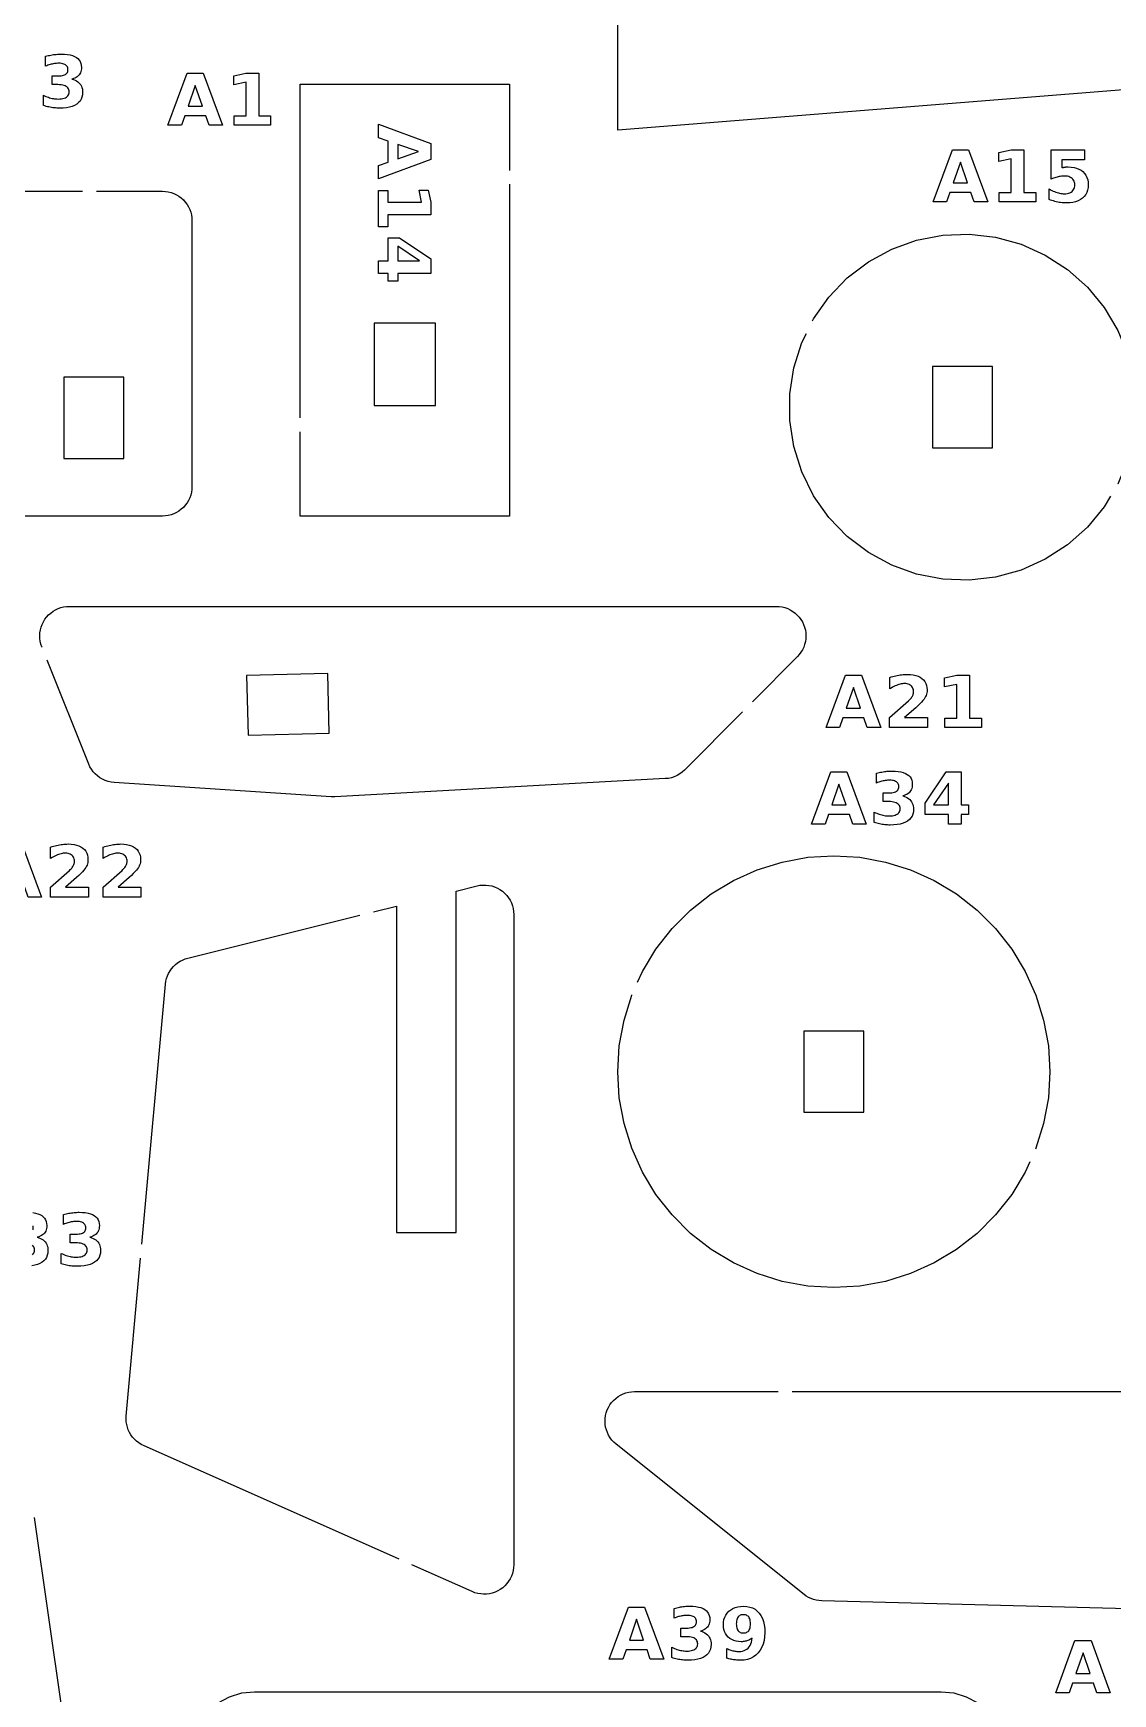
# Model space of a CAD drawing. Header units: millimetres. Extents: x 3 to 297, y 5 to 294.
# Drawn here: x 96.7 to 147, y 173 to 250.4 of the extents above; entities that cross this region are included whole.
import ezdxf

# ---------------------------------------------------------------- set-up
doc = ezdxf.new("R2010")
doc.units = ezdxf.units.MM
doc.layers.add('CUT', color=1, linetype='CONTINUOUS')
doc.layers.add('ENGRAVE', color=5, linetype='CONTINUOUS')

msp = doc.modelspace()

# ---------------------------------------------------------------- linework, layer by layer
at = {"layer": 'CUT', "color": 1}
for points in [[(196.7957, 249.925), (174.003, 249.925), (123.925, 245.9188), (123.925, 278.0781), (174.0024, 276.075), (176.4767, 276.0131)], [(109.125, 232.5), (109.125, 248.075), (118.875, 248.075), (118.875, 244.05)], [(118.875, 243.4), (118.875, 227.925), (109.125, 227.925), (109.125, 231.85)], [(96.2616, 243.075), (98.9651, 243.075)], [(99.6151, 243.075), (102.7018, 243.075), (102.8348, 243.0685), (102.9683, 243.0487), (103.0992, 243.0159), (103.2262, 242.9704), (103.3482, 242.9127), (103.464, 242.8433), (103.5723, 242.763), (103.6723, 242.6723), (103.763, 242.5723), (103.8433, 242.464), (103.9127, 242.3482), (103.9704, 242.2262), (104.0159, 242.0992), (104.0487, 241.9683), (104.0685, 241.8348), (104.075, 241.7018), (104.075, 229.2982), (104.0685, 229.1652), (104.0487, 229.0317), (104.0159, 228.9008), (103.9704, 228.7738), (103.9127, 228.6518), (103.8433, 228.536), (103.763, 228.4277), (103.6723, 228.3277), (103.5723, 228.237), (103.464, 228.1567), (103.3482, 228.0873), (103.2262, 228.0296), (103.0992, 227.9841), (102.9683, 227.9513), (102.8348, 227.9315), (102.7018, 227.925), (96.2982, 227.925)], [(133.01, 237.028), (133.0588, 237.1266), (133.7701, 238.1378), (134.6273, 239.0286), (135.6106, 239.7781), (136.6967, 240.3687), (137.8602, 240.7866), (139.0739, 241.0219), (140.3093, 241.0693), (141.5375, 240.9275), (142.7296, 240.5999), (143.8577, 240.0942), (144.8954, 239.4222), (145.8184, 238.5996), (146.605, 237.6458), (147.2367, 236.5831), (147.6989, 235.4365), (147.9806, 234.2327), (148.0752, 233), (147.9806, 231.7673), (147.6989, 230.5635), (147.2367, 229.4169), (147.2355, 229.4148)], [(146.9034, 228.8561), (146.605, 228.3542), (145.8184, 227.4004), (144.8954, 226.5778), (143.8577, 225.9058), (142.7296, 225.4001), (141.5375, 225.0725), (140.3093, 224.9307), (139.0739, 224.9781), (137.8602, 225.2134), (136.6967, 225.6313), (135.6106, 226.2219), (134.6273, 226.9714), (133.7701, 227.8622), (133.0588, 228.8734), (132.5102, 229.9813), (132.1372, 231.16), (131.9485, 232.3818), (131.9485, 233.6182), (132.1372, 234.84), (132.5102, 236.0187), (132.7216, 236.4455)], [(97.0833, 221.8093), (97.077, 221.8252), (97.0341, 221.9502), (97.0031, 222.0806), (96.985, 222.2134), (96.9799, 222.3474), (96.9878, 222.4811), (97.0088, 222.6135), (97.0425, 222.7433), (97.0887, 222.8691), (97.1469, 222.9898), (97.2166, 223.1043), (97.2972, 223.2114), (97.3877, 223.3102), (97.4875, 223.3997), (97.5955, 223.4791), (97.7107, 223.5476), (97.832, 223.6046), (97.9583, 223.6494), (98.0884, 223.6818), (98.221, 223.7013), (98.3531, 223.7077), (131.3244, 223.7075), (131.4572, 223.701), (131.5905, 223.6813), (131.7212, 223.6486), (131.8482, 223.6032), (131.97, 223.5457), (132.0857, 223.4764), (132.194, 223.3962), (132.2939, 223.3058), (132.3846, 223.2061), (132.465, 223.0979), (132.5344, 222.9824), (132.5922, 222.8606), (132.6378, 222.7338), (132.6708, 222.6031), (132.6908, 222.4698), (132.6976, 222.3352), (132.6913, 222.2006), (132.6718, 222.0672), (132.6394, 221.9364), (132.5943, 221.8094), (132.5369, 221.6875), (132.468, 221.5717), (132.388, 221.4632), (132.299, 221.3644), (130.2001, 219.2532)], [(129.7419, 218.7922), (127.0386, 216.073), (126.9334, 215.9777), (126.8172, 215.8928), (126.6928, 215.8204), (126.5615, 215.7615), (126.4247, 215.7166), (126.284, 215.6863), (126.1429, 215.671), (110.7328, 214.8176), (110.5698, 214.8185), (100.4415, 215.4938), (100.3038, 215.5101), (100.1666, 215.5407), (100.0333, 215.5852), (99.9052, 215.6431), (99.7837, 215.7138), (99.6701, 215.7965), (99.5655, 215.8903), (99.471, 215.9944), (99.3876, 216.1075), (99.3162, 216.2286), (99.2584, 216.3546), (97.324, 221.2056)], [(124.85, 206.1736), (125.0789, 206.6821), (125.7083, 207.7233), (126.4587, 208.6811), (127.3189, 209.5413), (128.2767, 210.2917), (129.3179, 210.9211), (130.4273, 211.4204), (131.5889, 211.7824), (132.7856, 212.0017), (134, 212.0751), (135.2144, 212.0017), (136.4111, 211.7824), (137.5727, 211.4204), (138.6821, 210.9211), (139.7233, 210.2917), (140.6811, 209.5413), (141.5413, 208.6811), (142.2917, 207.7233), (142.9211, 206.6821), (143.4204, 205.5727), (143.7824, 204.4111), (144.0017, 203.2144), (144.0751, 202), (144.0017, 200.7856), (143.7824, 199.5889), (143.4204, 198.4273), (143.4033, 198.3893)], [(112.5301, 209.4598), (113.605, 209.7286), (113.605, 194.505), (116.395, 194.505), (116.395, 210.4261), (117.3683, 210.6694), (117.5025, 210.6958), (117.6406, 210.7088), (117.7792, 210.7078), (117.9171, 210.6928), (118.0527, 210.6641), (118.1848, 210.6218), (118.3119, 210.5664), (118.4328, 210.4986), (118.5463, 210.4188), (118.6511, 210.3281), (118.7463, 210.2273), (118.8308, 210.1174), (118.9039, 209.9995), (118.9647, 209.8749), (119.0126, 209.7448), (119.0472, 209.6105), (119.0681, 209.4735), (119.075, 209.3369), (119.075, 178.9985), (119.0683, 178.8639), (119.048, 178.7287), (119.0143, 178.5962), (118.9677, 178.4677), (118.9086, 178.3445), (118.8375, 178.2277), (118.7551, 178.1186), (118.6624, 178.0182), (118.5601, 177.9275), (118.4493, 177.8474), (118.3311, 177.7787), (118.2067, 177.7221), (118.0773, 177.6781), (117.9441, 177.6471), (117.8086, 177.6296), (117.6719, 177.6256), (117.5356, 177.6352), (117.4008, 177.6582), (117.269, 177.6946), (117.1433, 177.7431), (114.3291, 178.9939)], [(101.7387, 193.9539), (102.8419, 206.089), (102.8596, 206.2166), (102.8898, 206.3437), (102.9319, 206.4673), (102.9855, 206.5864), (103.0502, 206.6998), (103.1254, 206.8066), (103.2103, 206.9058), (103.3043, 206.9965), (103.4065, 207.0779), (103.5159, 207.1492), (103.6316, 207.2098), (103.7525, 207.2591), (103.8759, 207.2963), (111.8995, 209.3022)], [(143.1365, 197.7965), (142.9211, 197.3179), (142.2917, 196.2767), (141.5413, 195.3189), (140.6811, 194.4587), (139.7233, 193.7083), (138.6821, 193.0789), (137.5727, 192.5796), (136.4111, 192.2176), (135.2144, 191.9983), (134, 191.9249), (132.7856, 191.9983), (131.5889, 192.2176), (130.4273, 192.5796), (129.3179, 193.0789), (128.2767, 193.7083), (127.3189, 194.4587), (126.4587, 195.3189), (125.7083, 196.2767), (125.0789, 197.3179), (124.5796, 198.4273), (124.2176, 199.5889), (123.9983, 200.7856), (123.9249, 202), (123.9983, 203.2144), (124.2176, 204.4111), (124.5796, 205.5727), (124.5833, 205.5809)], [(113.7351, 179.2579), (101.8189, 184.554), (101.7031, 184.6122), (101.5918, 184.6822), (101.4877, 184.7626), (101.3918, 184.8525), (101.3049, 184.9511), (101.2278, 185.0576), (101.1613, 185.1709), (101.1058, 185.2901), (101.062, 185.4141), (101.0303, 185.5416), (101.0108, 185.6716), (101.0039, 185.8029), (101.0095, 185.9324), (101.6798, 193.3066)], [(166.1683, 176.4521), (133.433, 177.3136), (133.3078, 177.3227), (133.1822, 177.3436), (133.0591, 177.3761), (132.9395, 177.4198), (132.8244, 177.4744), (132.7149, 177.5394), (132.6133, 177.6133), (123.8456, 184.6275), (123.7454, 184.7161), (123.6531, 184.8155), (123.5711, 184.9235), (123.5002, 185.0391), (123.4409, 185.1611), (123.394, 185.2884), (123.3598, 185.4196), (123.3387, 185.5536), (123.331, 185.689), (123.3366, 185.8245), (123.3555, 185.9588), (123.3876, 186.0906), (123.4325, 186.2186), (123.4898, 186.3415), (123.5589, 186.4582), (123.6391, 186.5676), (123.7298, 186.6684), (123.83, 186.7599), (123.9386, 186.8411), (124.0548, 186.9111), (124.1773, 186.9694), (124.3049, 187.0153), (124.4364, 187.0484), (124.5705, 187.0684), (124.7042, 187.075), (131.4045, 187.075)], [(132.0545, 187.075), (171.4336, 187.075)], [(96.719, 181.1974), (99.9115, 158.8502)], [(103.925, 167.027), (103.925, 170.0037), (103.9837, 170.6), (104.1587, 171.1769), (104.4429, 171.7086), (104.8254, 172.1746), (105.2914, 172.5571), (105.8231, 172.8413), (106.4, 173.0163), (106.9963, 173.075), (139.0037, 173.075), (139.6, 173.0163), (140.1769, 172.8413), (140.7086, 172.5571), (141.1746, 172.1746), (141.5571, 171.7086), (141.8413, 171.1769), (142.0163, 170.6), (142.075, 170.0037), (142.075, 164.0689)]]:
    msp.add_lwpolyline(points, dxfattribs=at)
for points in [[(115.425, 236.925), (112.575, 236.925), (112.575, 233.075), (115.425, 233.075), (115.425, 236.925)], [(141.395, 231.105), (141.395, 234.895), (138.605, 234.895), (138.605, 231.105), (141.395, 231.105)], [(100.895, 234.395), (98.105, 234.395), (98.105, 230.605), (100.895, 230.605), (100.895, 234.395)], [(106.6207, 220.4878), (106.6879, 217.6986), (110.4768, 217.7898), (110.4096, 220.579), (106.6207, 220.4878)], [(135.395, 200.105), (135.395, 203.895), (132.605, 203.895), (132.605, 200.105), (135.395, 200.105)]]:
    msp.add_lwpolyline(points, close=True, dxfattribs=at)
at = {"layer": 'ENGRAVE', "color": 5}
for points in [[(98.5546, 248.2865), (98.6267, 248.2575), (98.6922, 248.2233), (98.7512, 248.184), (98.8036, 248.1394), (98.8495, 248.0897), (98.8885, 248.035), (98.9205, 247.9755), (98.9453, 247.9113), (98.963, 247.8423), (98.9737, 247.7686), (98.9772, 247.6901), (98.9696, 247.5745), (98.9465, 247.4685), (98.9081, 247.3721), (98.8543, 247.2854), (98.7851, 247.2083), (98.7006, 247.1408), (98.6013, 247.0833), (98.4879, 247.0363), (98.3604, 246.9998), (98.2188, 246.9737), (98.0631, 246.958), (97.8933, 246.9528), (97.8308, 246.9536), (97.7684, 246.9561), (97.7059, 246.9603), (97.6433, 246.9662), (97.5807, 246.9737), (97.5181, 246.9829), (97.4555, 246.9938), (97.3932, 247.0063), (97.3311, 247.0205), (97.2693, 247.0364), (97.2076, 247.054), (97.1462, 247.0732), (97.1462, 247.5566), (97.2047, 247.5285), (97.2631, 247.5028), (97.3214, 247.4795), (97.3795, 247.4586), (97.4375, 247.4401), (97.4953, 247.424), (97.5529, 247.4103), (97.6102, 247.3991), (97.6672, 247.3904), (97.7239, 247.3842), (97.7803, 247.3805), (97.8363, 247.3792), (97.9161, 247.3816), (97.9894, 247.3888), (98.0562, 247.4008), (98.1166, 247.4176), (98.1705, 247.4391), (98.218, 247.4655), (98.2585, 247.4963), (98.2917, 247.5313), (98.3175, 247.5705), (98.3359, 247.6138), (98.3469, 247.6613), (98.3506, 247.7129), (98.3468, 247.766), (98.3355, 247.8146), (98.3166, 247.8588), (98.2902, 247.8984), (98.2562, 247.9336), (98.2147, 247.9644), (98.1658, 247.9905), (98.1097, 248.0118), (98.0465, 248.0284), (97.976, 248.0403), (97.8983, 248.0474), (97.8135, 248.0498), (97.5629, 248.0498), (97.5629, 248.4535), (97.8265, 248.4535), (97.9019, 248.4555), (97.9705, 248.4617), (98.0324, 248.472), (98.0877, 248.4864), (98.1362, 248.5049), (98.1781, 248.5275), (98.2134, 248.5543), (98.2423, 248.5855), (98.2648, 248.6209), (98.2808, 248.6606), (98.2904, 248.7046), (98.2937, 248.7529), (98.2905, 248.7978), (98.2812, 248.8392), (98.2656, 248.877), (98.2437, 248.9113), (98.2157, 248.9421), (98.1813, 248.9694), (98.1413, 248.9928), (98.0962, 249.0119), (98.0458, 249.0268), (97.9904, 249.0374), (97.9297, 249.0438), (97.864, 249.0459), (97.8134, 249.0449), (97.7627, 249.0421), (97.7118, 249.0374), (97.6607, 249.0307), (97.6094, 249.0222), (97.558, 249.0117), (97.5065, 248.9994), (97.4551, 248.9853), (97.4038, 248.9694), (97.3525, 248.9517), (97.3014, 248.9321), (97.2504, 248.9108), (97.2504, 249.3698), (97.3121, 249.3864), (97.3737, 249.4016), (97.4351, 249.4154), (97.4963, 249.4277), (97.5573, 249.4385), (97.6182, 249.4479), (97.6788, 249.4559), (97.739, 249.4624), (97.7989, 249.4674), (97.8584, 249.4711), (97.9175, 249.4732), (97.9763, 249.474), (98.1275, 249.4696), (98.2655, 249.4567), (98.3903, 249.4351), (98.5018, 249.4049), (98.6001, 249.366), (98.6851, 249.3185), (98.757, 249.2623), (98.8158, 249.1974), (98.8615, 249.1238), (98.8941, 249.0415), (98.9137, 248.9504), (98.9203, 248.8506), (98.9172, 248.7817), (98.9078, 248.717), (98.8922, 248.6567), (98.8704, 248.6007), (98.8423, 248.5489), (98.808, 248.5015), (98.7676, 248.4584), (98.7212, 248.4198), (98.6688, 248.3857), (98.6105, 248.3561), (98.5462, 248.3309), (98.4759, 248.3102), (98.5546, 248.2865)], [(103.5844, 246.1545), (102.9545, 246.1545), (103.8546, 248.5845), (104.6017, 248.5845), (105.5017, 246.1545), (104.8719, 246.1545), (104.7189, 246.5972), (103.739, 246.5972), (103.5844, 246.1545)], [(104.2289, 248.0149), (103.8953, 247.0481), (104.561, 247.0481), (104.2289, 248.0149)], [(106.5954, 246.5874), (106.5954, 248.1581), (106.0273, 248.0409), (106.0273, 248.4673), (106.5921, 248.5845), (107.1878, 248.5845), (107.1878, 246.5874), (107.7412, 246.5874), (107.7412, 246.1545), (106.042, 246.1545), (106.042, 246.5874), (106.5954, 246.5874)], [(112.775, 245.5714), (112.775, 246.2013), (115.205, 245.3012), (115.205, 244.5541), (112.775, 243.6541), (112.775, 244.284), (113.2177, 244.4369), (113.2177, 245.4168), (112.775, 245.5714)], [(114.6354, 244.9269), (113.6686, 245.2605), (113.6686, 244.5948), (114.6354, 244.9269)], [(138.6264, 242.5779), (139.5265, 245.0079), (140.2735, 245.0079), (141.1736, 242.5779), (140.5437, 242.5779), (140.3907, 243.0206), (139.4109, 243.0206), (139.2563, 242.5779), (138.6264, 242.5779)], [(142.2672, 244.5814), (141.6992, 244.4643), (141.6992, 244.8907), (142.264, 245.0079), (142.8597, 245.0079), (142.8597, 243.0108), (143.413, 243.0108), (143.413, 242.5779), (141.7138, 242.5779), (141.7138, 243.0108), (142.2672, 243.0108), (142.2672, 244.5814)], [(145.6867, 245.0079), (145.6867, 244.5473), (144.6287, 244.5473), (144.6287, 244.1713), (144.6526, 244.1775), (144.6766, 244.1833), (144.7005, 244.1886), (144.7246, 244.1934), (144.7487, 244.1976), (144.7728, 244.2014), (144.7971, 244.2046), (144.8217, 244.2073), (144.8466, 244.2093), (144.8719, 244.2108), (144.8974, 244.2117), (144.9233, 244.212), (145.066, 244.2058), (145.1977, 244.1873), (145.3184, 244.1564), (145.4282, 244.1132), (145.5271, 244.0577), (145.6151, 243.9898), (145.6907, 243.9109), (145.7525, 243.8223), (145.8006, 243.7239), (145.835, 243.6158), (145.8556, 243.498), (145.8625, 243.3705), (145.855, 243.244), (145.8325, 243.1269), (145.7951, 243.0194), (145.7427, 242.9213), (145.6754, 242.8327), (145.5931, 242.7536), (145.4975, 242.6855), (145.3903, 242.6298), (145.2714, 242.5864), (145.141, 242.5554), (144.9989, 242.5369), (144.8452, 242.5307), (144.7764, 242.5318), (144.7078, 242.5351), (144.6395, 242.5406), (144.5714, 242.5484), (144.5035, 242.5584), (144.4359, 242.5705), (144.3684, 242.585), (144.301, 242.6017), (144.2338, 242.6208), (144.1668, 242.6422), (144.0998, 242.6658), (144.033, 242.6918), (144.033, 243.185), (144.0986, 243.1486), (144.1631, 243.1153), (144.2265, 243.0853), (144.2887, 243.0584), (144.3498, 243.0346), (144.4098, 243.0141), (144.4687, 242.9967), (144.5264, 242.9824), (144.583, 242.9713), (144.6384, 242.9634), (144.6927, 242.9587), (144.7459, 242.9571), (144.8192, 242.9602), (144.8871, 242.9695), (144.9496, 242.985), (145.0067, 243.0066), (145.0584, 243.0345), (145.1048, 243.0686), (145.1448, 243.1079), (145.1776, 243.1517), (145.2031, 243.1998), (145.2213, 243.2523), (145.2322, 243.3092), (145.2358, 243.3705), (145.2322, 243.4323), (145.2213, 243.4895), (145.2031, 243.5422), (145.1776, 243.5904), (145.1448, 243.6341), (145.1048, 243.6732), (145.0584, 243.7071), (145.0067, 243.7347), (144.9496, 243.7562), (144.8871, 243.7716), (144.8192, 243.7808), (144.7459, 243.7839), (144.7004, 243.7829), (144.6539, 243.78), (144.6063, 243.7752), (144.5578, 243.7684), (144.5083, 243.7596), (144.4578, 243.7489), (144.4062, 243.7362), (144.3533, 243.7213), (144.2991, 243.7044), (144.2437, 243.6853), (144.187, 243.664), (144.1291, 243.6407), (144.1291, 245.0079), (145.6867, 245.0079)], [(139.5671, 243.4714), (140.2328, 243.4714), (139.9008, 244.4382), (139.5671, 243.4714)], [(114.7786, 242.5604), (114.6614, 243.1285), (115.0878, 243.1285), (115.205, 242.5637), (115.205, 241.968), (113.2079, 241.968), (113.2079, 241.4146), (112.775, 241.4146), (112.775, 243.1138), (113.2079, 243.1138), (113.2079, 242.5604), (114.7786, 242.5604)], [(113.6718, 238.8854), (113.2177, 238.8854), (113.2177, 239.2321), (112.775, 239.2321), (112.775, 239.8246), (113.2177, 239.8246), (113.2177, 240.9021), (113.7548, 240.9021), (115.205, 239.9287), (115.205, 239.2321), (113.6718, 239.2321), (113.6718, 238.8854)], [(114.6891, 239.8246), (113.6718, 240.5114), (113.6718, 239.8246), (114.6891, 239.8246)], [(134.2687, 218.0627), (133.6388, 218.0627), (134.5389, 220.4927), (135.286, 220.4927), (136.186, 218.0627), (135.5561, 218.0627), (135.4032, 218.5054), (134.4233, 218.5054), (134.2687, 218.0627)], [(138.3653, 218.0627), (136.5993, 218.0627), (136.5993, 218.5233), (137.4864, 219.3062), (137.5242, 219.3418), (137.5587, 219.3772), (137.5897, 219.4124), (137.6173, 219.4472), (137.6414, 219.4818), (137.6621, 219.5161), (137.6795, 219.5505), (137.6938, 219.5854), (137.7049, 219.6207), (137.7128, 219.6565), (137.7175, 219.6927), (137.7191, 219.7293), (137.7159, 219.7845), (137.7064, 219.8359), (137.6904, 219.8836), (137.6681, 219.9275), (137.6394, 219.9678), (137.6044, 220.0044), (137.564, 220.0362), (137.5195, 220.0623), (137.4707, 220.0825), (137.4177, 220.097), (137.3606, 220.1057), (137.2992, 220.1086), (137.2496, 220.1068), (137.1985, 220.1016), (137.1458, 220.0929), (137.0916, 220.0807), (137.0358, 220.0651), (136.9785, 220.0459), (136.9198, 220.0233), (136.8597, 219.9974), (136.7983, 219.968), (136.7355, 219.9352), (136.6713, 219.8991), (136.6058, 219.8595), (136.6058, 220.3934), (136.6762, 220.4158), (136.7463, 220.4364), (136.8162, 220.455), (136.8858, 220.4719), (136.9551, 220.4869), (137.0241, 220.5), (137.0928, 220.5112), (137.161, 220.5204), (137.2288, 220.5275), (137.2961, 220.5326), (137.363, 220.5356), (137.4294, 220.5366), (137.5694, 220.5313), (137.6986, 220.5153), (137.817, 220.4886), (137.9245, 220.4513), (138.0213, 220.4033), (138.1073, 220.3446), (138.1811, 220.2764), (138.2416, 220.1997), (138.2886, 220.1147), (138.3221, 220.0212), (138.3423, 219.9194), (138.349, 219.8091), (138.3461, 219.7437), (138.3376, 219.6797), (138.3234, 219.6172), (138.3034, 219.5563), (138.2778, 219.4968), (138.2464, 219.4388), (138.206, 219.3783), (138.1529, 219.3114), (138.0873, 219.238), (138.0092, 219.1581), (137.9184, 219.0718), (137.8151, 218.979), (137.2959, 218.5233), (138.3653, 218.5233), (138.3653, 218.0627)], [(139.7323, 220.0663), (139.1643, 219.9491), (139.1643, 220.3755), (139.7291, 220.4927), (140.3248, 220.4927), (140.3248, 218.4956), (140.8782, 218.4956), (140.8782, 218.0627), (139.1789, 218.0627), (139.1789, 218.4956), (139.7323, 218.4956), (139.7323, 220.0663)], [(134.9132, 219.923), (134.5796, 218.9562), (135.2453, 218.9562), (134.9132, 219.923)], [(132.964, 213.5533), (133.864, 215.9833), (134.6111, 215.9833), (135.5112, 213.5533), (134.8813, 213.5533), (134.7283, 213.996), (133.7485, 213.996), (133.5939, 213.5533), (132.964, 213.5533)], [(133.9047, 214.4468), (134.5704, 214.4468), (134.2384, 215.4136), (133.9047, 214.4468)], [(137.2922, 214.8397), (137.3643, 214.8108), (137.4298, 214.7766), (137.4888, 214.7373), (137.5412, 214.6927), (137.5871, 214.6429), (137.6261, 214.5882), (137.658, 214.5287), (137.6829, 214.4645), (137.7006, 214.3955), (137.7113, 214.3218), (137.7148, 214.2434), (137.7071, 214.1277), (137.6841, 214.0217), (137.6457, 213.9254), (137.5919, 213.8386), (137.5227, 213.7615), (137.4381, 213.694), (137.3389, 213.6366), (137.2255, 213.5896), (137.098, 213.5531), (136.9564, 213.5269), (136.8007, 213.5113), (136.6308, 213.5061), (136.5684, 213.5069), (136.506, 213.5094), (136.4435, 213.5136), (136.3809, 213.5194), (136.3183, 213.527), (136.2557, 213.5362), (136.1931, 213.547), (136.1308, 213.5596), (136.0687, 213.5738), (136.0068, 213.5897), (135.9452, 213.6073), (135.8838, 213.6265), (135.8838, 214.1099), (135.9423, 214.0818), (136.0007, 214.0561), (136.0589, 214.0328), (136.1171, 214.0119), (136.175, 213.9934), (136.2329, 213.9773), (136.2905, 213.9636), (136.3478, 213.9524), (136.4048, 213.9437), (136.4615, 213.9375), (136.5178, 213.9337), (136.5739, 213.9325), (136.6537, 213.9349), (136.727, 213.9421), (136.7938, 213.9541), (136.8542, 213.9708), (136.9081, 213.9924), (136.9556, 214.0188), (136.9961, 214.0496), (137.0292, 214.0846), (137.055, 214.1237), (137.0735, 214.167), (137.0845, 214.2145), (137.0882, 214.2662), (137.0844, 214.3193), (137.0731, 214.3679), (137.0542, 214.412), (137.0278, 214.4517), (136.9938, 214.4869), (136.9523, 214.5176), (136.9034, 214.5437), (136.8473, 214.5651), (136.784, 214.5817), (136.7136, 214.5936), (136.6359, 214.6007), (136.5511, 214.6031), (136.3004, 214.6031), (136.3004, 215.0067), (136.5641, 215.0067), (136.6394, 215.0088), (136.7081, 215.0149), (136.77, 215.0252), (136.8253, 215.0396), (136.8738, 215.0581), (136.9157, 215.0808), (136.951, 215.1076), (136.9799, 215.1387), (137.0023, 215.1742), (137.0184, 215.2139), (137.028, 215.2579), (137.0312, 215.3062), (137.0281, 215.3511), (137.0188, 215.3925), (137.0032, 215.4303), (136.9813, 215.4646), (136.9532, 215.4954), (136.9189, 215.5227), (136.8789, 215.546), (136.8338, 215.5652), (136.7834, 215.58), (136.728, 215.5907), (136.6673, 215.597), (136.6015, 215.5992), (136.551, 215.5982), (136.5003, 215.5954), (136.4494, 215.5906), (136.3983, 215.584), (136.347, 215.5754), (136.2956, 215.565), (136.2441, 215.5527), (136.1927, 215.5386), (136.1413, 215.5227), (136.0901, 215.5049), (136.039, 215.4854), (135.9879, 215.4641), (135.9879, 215.9231), (136.0497, 215.9397), (136.1113, 215.9549), (136.1727, 215.9686), (136.2339, 215.9809), (136.2949, 215.9918), (136.3558, 216.0012), (136.4164, 216.0091), (136.4766, 216.0156), (136.5364, 216.0207), (136.5959, 216.0243), (136.6551, 216.0265), (136.7139, 216.0272), (136.8651, 216.0229), (137.0031, 216.0099), (137.1279, 215.9884), (137.2394, 215.9581), (137.3377, 215.9193), (137.4227, 215.8718), (137.4945, 215.8156), (137.5533, 215.7507), (137.5991, 215.6771), (137.6317, 215.5947), (137.6513, 215.5037), (137.6579, 215.4038), (137.6547, 215.3349), (137.6454, 215.2703), (137.6298, 215.21), (137.6079, 215.1539), (137.5799, 215.1022), (137.5456, 215.0547), (137.5051, 215.0117), (137.4588, 214.9731), (137.4064, 214.939), (137.3481, 214.9093), (137.2838, 214.8842), (137.2135, 214.8635), (137.2922, 214.8397)], [(140.2798, 214.4501), (140.2798, 213.996), (139.9331, 213.996), (139.9331, 213.5533), (139.3407, 213.5533), (139.3407, 213.996), (138.2632, 213.996), (138.2632, 214.5331), (139.2365, 215.9833), (139.9331, 215.9833), (139.9331, 214.4501), (140.2798, 214.4501)], [(139.3407, 215.4673), (138.6538, 214.4501), (139.3407, 214.4501), (139.3407, 215.4673)], [(95.1462, 210.1491), (94.5163, 210.1491), (95.4163, 212.5791), (96.1634, 212.5791), (97.0635, 210.1491), (96.4336, 210.1491), (96.2806, 210.5918), (95.3008, 210.5918), (95.1462, 210.1491)], [(99.2427, 210.1491), (97.4768, 210.1491), (97.4768, 210.6097), (98.3638, 211.3926), (98.4017, 211.4283), (98.4361, 211.4637), (98.4672, 211.4988), (98.4947, 211.5337), (98.5189, 211.5683), (98.5396, 211.6026), (98.557, 211.637), (98.5712, 211.6718), (98.5823, 211.7072), (98.5902, 211.7429), (98.595, 211.7791), (98.5965, 211.8158), (98.5934, 211.8709), (98.5838, 211.9223), (98.5679, 211.97), (98.5456, 212.014), (98.5169, 212.0543), (98.4818, 212.0909), (98.4415, 212.1227), (98.3969, 212.1487), (98.3481, 212.169), (98.2952, 212.1835), (98.238, 212.1921), (98.1766, 212.195), (98.127, 212.1933), (98.0759, 212.1881), (98.0232, 212.1794), (97.969, 212.1672), (97.9133, 212.1515), (97.856, 212.1324), (97.7973, 212.1098), (97.7372, 212.0838), (97.6757, 212.0544), (97.6129, 212.0217), (97.5488, 211.9855), (97.4833, 211.946), (97.4833, 212.4799), (97.5537, 212.5023), (97.6238, 212.5228), (97.6936, 212.5415), (97.7632, 212.5583), (97.8325, 212.5733), (97.9016, 212.5865), (97.9702, 212.5977), (98.0385, 212.6068), (98.1062, 212.6139), (98.1736, 212.619), (98.2404, 212.6221), (98.3068, 212.6231), (98.4468, 212.6178), (98.576, 212.6017), (98.6944, 212.5751), (98.802, 212.5377), (98.8988, 212.4897), (98.9847, 212.431), (99.0586, 212.3628), (99.119, 212.2862), (99.166, 212.2011), (99.1996, 212.1077), (99.2197, 212.0058), (99.2264, 211.8955), (99.2236, 211.8301), (99.215, 211.7662), (99.2008, 211.7037), (99.1809, 211.6427), (99.1552, 211.5833), (99.1239, 211.5253), (99.0834, 211.4648), (99.0304, 211.3979), (98.9648, 211.3245), (98.8866, 211.2446), (98.7959, 211.1583), (98.6926, 211.0655), (98.1734, 210.6097), (99.2427, 210.6097), (99.2427, 210.1491)], [(101.6954, 210.1491), (99.9294, 210.1491), (99.9294, 210.6097), (100.8165, 211.3926), (100.8544, 211.4283), (100.8888, 211.4637), (100.9198, 211.4988), (100.9474, 211.5337), (100.9715, 211.5683), (100.9923, 211.6026), (101.0097, 211.637), (101.0239, 211.6718), (101.035, 211.7072), (101.0429, 211.7429), (101.0476, 211.7791), (101.0492, 211.8158), (101.046, 211.8709), (101.0365, 211.9223), (101.0205, 211.97), (100.9982, 212.014), (100.9695, 212.0543), (100.9345, 212.0909), (100.8941, 212.1227), (100.8496, 212.1487), (100.8008, 212.169), (100.7478, 212.1835), (100.6907, 212.1921), (100.6293, 212.195), (100.5797, 212.1933), (100.5286, 212.1881), (100.4759, 212.1794), (100.4217, 212.1672), (100.3659, 212.1515), (100.3087, 212.1324), (100.2499, 212.1098), (100.1898, 212.0838), (100.1284, 212.0544), (100.0656, 212.0217), (100.0014, 211.9855), (99.9359, 211.946), (99.9359, 212.4799), (100.0063, 212.5023), (100.0765, 212.5228), (100.1463, 212.5415), (100.2159, 212.5583), (100.2852, 212.5733), (100.3542, 212.5865), (100.4229, 212.5977), (100.4911, 212.6068), (100.5589, 212.6139), (100.6262, 212.619), (100.6931, 212.6221), (100.7595, 212.6231), (100.8995, 212.6178), (101.0287, 212.6017), (101.1471, 212.5751), (101.2547, 212.5377), (101.3514, 212.4897), (101.4374, 212.431), (101.5113, 212.3628), (101.5717, 212.2862), (101.6187, 212.2011), (101.6522, 212.1077), (101.6724, 212.0058), (101.6791, 211.8955), (101.6763, 211.8301), (101.6677, 211.7662), (101.6535, 211.7037), (101.6335, 211.6427), (101.6079, 211.5833), (101.5766, 211.5253), (101.5361, 211.4648), (101.4831, 211.3979), (101.4175, 211.3245), (101.3393, 211.2446), (101.2486, 211.1583), (101.1452, 211.0655), (100.626, 210.6097), (101.6954, 210.6097), (101.6954, 210.1491)], [(99.4631, 194.2247), (99.5287, 194.1906), (99.5876, 194.1512), (99.6401, 194.1067), (99.6859, 194.0569), (99.725, 194.0022), (99.7569, 193.9427), (99.7817, 193.8785), (99.7995, 193.8095), (99.8101, 193.7358), (99.8137, 193.6573), (99.806, 193.5417), (99.7829, 193.4357), (99.7445, 193.3393), (99.6907, 193.2526), (99.6215, 193.1755), (99.537, 193.108), (99.4377, 193.0506), (99.3243, 193.0036), (99.1968, 192.967), (99.0552, 192.9409), (98.8995, 192.9252), (98.7297, 192.92), (98.6673, 192.9209), (98.6048, 192.9234), (98.5423, 192.9275), (98.4798, 192.9334), (98.4172, 192.9409), (98.3545, 192.9501), (98.292, 192.961), (98.2297, 192.9735), (98.1676, 192.9878), (98.1057, 193.0037), (98.0441, 193.0212), (97.9826, 193.0405), (97.9826, 193.5239), (98.0412, 193.4958), (98.0996, 193.4701), (98.1578, 193.4468), (98.2159, 193.4258), (98.2739, 193.4073), (98.3318, 193.3912), (98.3894, 193.3775), (98.4467, 193.3663), (98.5037, 193.3576), (98.5603, 193.3514), (98.6167, 193.3477), (98.6727, 193.3465), (98.7525, 193.3488), (98.8258, 193.356), (98.8927, 193.368), (98.953, 193.3848), (99.007, 193.4064), (99.0544, 193.4327), (99.0949, 193.4635), (99.1281, 193.4985), (99.1539, 193.5377), (99.1723, 193.581), (99.1834, 193.6285), (99.1871, 193.6801), (99.1833, 193.7332), (99.172, 193.7818), (99.1531, 193.826), (99.1267, 193.8657), (99.0927, 193.9009), (99.0512, 193.9316), (99.0023, 193.9577), (98.9462, 193.979), (98.8829, 193.9957), (98.8124, 194.0075), (98.7348, 194.0147), (98.65, 194.017), (98.3993, 194.017), (98.3993, 194.4207), (98.663, 194.4207), (98.7383, 194.4227), (98.8069, 194.4289), (98.8689, 194.4392), (98.9241, 194.4536), (98.9727, 194.4721), (99.0145, 194.4947), (99.0498, 194.5216), (99.0787, 194.5527), (99.1012, 194.5881), (99.1173, 194.6278), (99.1269, 194.6718), (99.1301, 194.7201), (99.127, 194.765), (99.1176, 194.8064), (99.102, 194.8443), (99.0802, 194.8786), (99.0521, 194.9094), (99.0178, 194.9366), (98.9778, 194.96), (98.9326, 194.9791), (98.8823, 194.994), (98.8268, 195.0046), (98.7662, 195.011), (98.7004, 195.0131), (98.6499, 195.0122), (98.5991, 195.0093), (98.5482, 195.0046), (98.4971, 194.9979), (98.4459, 194.9894), (98.3944, 194.9789), (98.3429, 194.9666), (98.2915, 194.9525), (98.2402, 194.9366), (98.189, 194.9189), (98.1378, 194.8994), (98.0868, 194.878), (98.0868, 195.337), (98.1486, 195.3536), (98.2101, 195.3688), (98.2715, 195.3826), (98.3328, 195.3949), (98.3938, 195.4057), (98.4546, 195.4151), (98.5152, 195.4231), (98.5754, 195.4296), (98.6353, 195.4347), (98.6948, 195.4383), (98.7539, 195.4405), (98.8127, 195.4412), (98.964, 195.4369), (99.102, 195.4239), (99.2267, 195.4023), (99.3382, 195.3721), (99.4365, 195.3332), (99.5215, 195.2857), (99.5934, 195.2296), (99.6522, 195.1647), (99.6979, 195.091), (99.7306, 195.0087), (99.7502, 194.9176), (99.7567, 194.8178), (99.7536, 194.7489), (99.7442, 194.6843), (99.7286, 194.6239), (99.7068, 194.5679), (99.6787, 194.5161), (99.6444, 194.4687), (99.604, 194.4256), (99.5576, 194.387), (99.5053, 194.3529), (99.4469, 194.3233), (99.3826, 194.2981), (99.3124, 194.2774), (99.391, 194.2537), (99.4631, 194.2247)], [(123.5268, 174.5912), (124.4269, 177.0213), (125.174, 177.0213), (126.074, 174.5912), (125.4441, 174.5912), (125.2911, 175.0339), (124.3113, 175.0339), (124.1567, 174.5912), (123.5268, 174.5912)], [(127.9271, 175.8487), (127.9926, 175.8146), (128.0516, 175.7752), (128.104, 175.7307), (128.1499, 175.6809), (128.1889, 175.6262), (128.2209, 175.5667), (128.2457, 175.5025), (128.2635, 175.4335), (128.2741, 175.3598), (128.2777, 175.2813), (128.27, 175.1657), (128.2469, 175.0597), (128.2085, 174.9634), (128.1547, 174.8766), (128.0855, 174.7995), (128.001, 174.732), (127.9017, 174.6746), (127.7883, 174.6276), (127.6608, 174.591), (127.5192, 174.5649), (127.3635, 174.5493), (127.1937, 174.544), (127.1313, 174.5449), (127.0688, 174.5474), (127.0063, 174.5516), (126.9438, 174.5574), (126.8812, 174.565), (126.8185, 174.5742), (126.756, 174.585), (126.6936, 174.5976), (126.6315, 174.6118), (126.5697, 174.6277), (126.508, 174.6452), (126.4466, 174.6645), (126.4466, 175.1479), (126.5051, 175.1198), (126.5635, 175.0941), (126.6218, 175.0708), (126.6799, 175.0499), (126.7379, 175.0313), (126.7957, 175.0152), (126.8534, 175.0016), (126.9107, 174.9904), (126.9676, 174.9817), (127.0243, 174.9754), (127.0807, 174.9717), (127.1367, 174.9705), (127.2165, 174.9729), (127.2898, 174.9801), (127.3566, 174.992), (127.417, 175.0088), (127.4709, 175.0304), (127.5184, 175.0567), (127.5589, 175.0876), (127.5921, 175.1226), (127.6179, 175.1617), (127.6363, 175.205), (127.6474, 175.2525), (127.651, 175.3041), (127.6473, 175.3572), (127.6359, 175.4059), (127.6171, 175.45), (127.5906, 175.4897), (127.5567, 175.5249), (127.5151, 175.5556), (127.4662, 175.5817), (127.4101, 175.6031), (127.3469, 175.6197), (127.2764, 175.6316), (127.1988, 175.6387), (127.1139, 175.641), (126.8633, 175.641), (126.8633, 176.0447), (127.1269, 176.0447), (127.2023, 176.0467), (127.2709, 176.0529), (127.3328, 176.0632), (127.3881, 176.0776), (127.4366, 176.0961), (127.4785, 176.1187), (127.5138, 176.1456), (127.5427, 176.1767), (127.5652, 176.2121), (127.5812, 176.2518), (127.5909, 176.2959), (127.5941, 176.3442), (127.5909, 176.3891), (127.5816, 176.4304), (127.566, 176.4683), (127.5442, 176.5026), (127.5161, 176.5334), (127.4818, 176.5606), (127.4418, 176.584), (127.3966, 176.6031), (127.3463, 176.618), (127.2908, 176.6286), (127.2302, 176.635), (127.1644, 176.6371), (127.1138, 176.6362), (127.0631, 176.6333), (127.0122, 176.6286), (126.9611, 176.6219), (126.9098, 176.6134), (126.8584, 176.603), (126.8069, 176.5907), (126.7555, 176.5766), (126.7042, 176.5606), (126.653, 176.5429), (126.6018, 176.5234), (126.5508, 176.502), (126.5508, 176.961), (126.6125, 176.9777), (126.6741, 176.9929), (126.7355, 177.0066), (126.7967, 177.0189), (126.8578, 177.0298), (126.9186, 177.0392), (126.9792, 177.0471), (127.0394, 177.0536), (127.0993, 177.0587), (127.1588, 177.0623), (127.2179, 177.0645), (127.2767, 177.0652), (127.4279, 177.0609), (127.5659, 177.0479), (127.6907, 177.0263), (127.8022, 176.9961), (127.9005, 176.9573), (127.9855, 176.9098), (128.0574, 176.8536), (128.1162, 176.7887), (128.1619, 176.7151), (128.1946, 176.6327), (128.2142, 176.5416), (128.2207, 176.4418), (128.2176, 176.3729), (128.2082, 176.3083), (128.1926, 176.2479), (128.1708, 176.1919), (128.1427, 176.1402), (128.1084, 176.0927), (128.068, 176.0496), (128.0216, 176.0111), (127.9692, 175.9769), (127.9109, 175.9473), (127.8466, 175.9221), (127.7764, 175.9015), (127.855, 175.8777), (127.9271, 175.8487)], [(129.0595, 175.0718), (129.1083, 175.0514), (129.1564, 175.0329), (129.2038, 175.0164), (129.2505, 175.0018), (129.2964, 174.9892), (129.3419, 174.9785), (129.3872, 174.9697), (129.4323, 174.9629), (129.4773, 174.9581), (129.522, 174.9552), (129.5666, 174.9542), (129.6565, 174.9585), (129.7395, 174.9715), (129.8156, 174.9931), (129.8849, 175.0233), (129.9473, 175.0621), (130.0028, 175.1096), (130.0513, 175.1656), (130.0927, 175.23), (130.1269, 175.3027), (130.154, 175.3838), (130.1739, 175.4732), (130.1867, 175.5711), (130.1494, 175.5451), (130.1113, 175.5213), (130.0724, 175.4999), (130.0326, 175.4806), (129.9921, 175.4637), (129.9507, 175.449), (129.9083, 175.4366), (129.8648, 175.4264), (129.8201, 175.4185), (129.7742, 175.4128), (129.7271, 175.4094), (129.6789, 175.4083), (129.5587, 175.4143), (129.4464, 175.4324), (129.3422, 175.4626), (129.246, 175.5049), (129.1577, 175.5592), (129.0775, 175.6256), (129.0076, 175.7018), (128.9505, 175.7857), (128.906, 175.8773), (128.8742, 175.9764), (128.8552, 176.0832), (128.8488, 176.1977), (128.8559, 176.3241), (128.8771, 176.4418), (128.9125, 176.5509), (128.962, 176.6512), (129.0257, 176.7429), (129.1035, 176.8259), (129.1933, 176.8981), (129.2926, 176.9571), (129.4016, 177.0029), (129.5202, 177.0357), (129.6484, 177.0554), (129.7863, 177.0619), (129.9388, 177.053), (130.0793, 177.0263), (130.2079, 176.9818), (130.3245, 176.9194), (130.4292, 176.8393), (130.522, 176.7413), (130.6016, 176.6271), (130.6667, 176.4981), (130.7173, 176.3543), (130.7535, 176.1959), (130.7752, 176.0227), (130.7824, 175.8347), (130.774, 175.6412), (130.7486, 175.4619), (130.7063, 175.297), (130.6471, 175.1464), (130.5711, 175.0102), (130.4781, 174.8883), (130.3703, 174.7831), (130.25, 174.697), (130.1171, 174.6301), (129.9717, 174.5823), (129.8137, 174.5536), (129.6431, 174.544), (129.5865, 174.5447), (129.5308, 174.5468), (129.4759, 174.5503), (129.4217, 174.5553), (129.3684, 174.5616), (129.3159, 174.5693), (129.264, 174.5784), (129.2125, 174.5889), (129.1613, 174.6008), (129.1105, 174.6141), (129.06, 174.6288), (129.01, 174.645), (129.01, 175.0942), (129.0595, 175.0718)], [(129.8836, 175.827), (129.9271, 175.8419), (129.9661, 175.8626), (130.0005, 175.8892), (130.0305, 175.9218), (130.0558, 175.9603), (130.0766, 176.0047), (130.0927, 176.0551), (130.1042, 176.1113), (130.1112, 176.1735), (130.1135, 176.2416), (130.1112, 176.3093), (130.1042, 176.3711), (130.0927, 176.4272), (130.0766, 176.4775), (130.0558, 176.5219), (130.0305, 176.5606), (130.0005, 176.5935), (129.9661, 176.6203), (129.9271, 176.6412), (129.8836, 176.6561), (129.8356, 176.6651), (129.7831, 176.6681), (129.7305, 176.6651), (129.6825, 176.6561), (129.639, 176.6412), (129.6001, 176.6203), (129.5656, 176.5935), (129.5357, 176.5606), (129.5103, 176.5219), (129.4896, 176.4775), (129.4734, 176.4272), (129.4619, 176.3711), (129.455, 176.3093), (129.4527, 176.2416), (129.455, 176.1735), (129.4619, 176.1113), (129.4734, 176.0551), (129.4896, 176.0047), (129.5103, 175.9603), (129.5357, 175.9218), (129.5656, 175.8892), (129.6001, 175.8626), (129.639, 175.8419), (129.6825, 175.827), (129.7305, 175.8182), (129.7831, 175.8152), (129.8356, 175.8182), (129.8836, 175.827)], [(124.4676, 175.4848), (125.1333, 175.4848), (124.8012, 176.4516), (124.4676, 175.4848)], [(144.3426, 173.0291), (145.2427, 175.4591), (145.9898, 175.4591), (146.8898, 173.0291), (146.2599, 173.0291), (146.1069, 173.4718), (145.1271, 173.4718), (144.9725, 173.0291), (144.3426, 173.0291)], [(145.2834, 173.9227), (145.9491, 173.9227), (145.617, 174.8895), (145.2834, 173.9227)]]:
    msp.add_lwpolyline(points, close=True, dxfattribs=at)
for points in [[(96.6493, 195.4239), (96.7741, 195.4023), (96.8856, 195.3721), (96.9838, 195.3332), (97.0689, 195.2857), (97.1407, 195.2296), (97.1995, 195.1647), (97.2453, 195.091), (97.2779, 195.0087), (97.2975, 194.9176), (97.3041, 194.8178), (97.3009, 194.7489), (97.2916, 194.6843), (97.276, 194.6239), (97.2541, 194.5679), (97.2261, 194.5161), (97.1917, 194.4687), (97.1513, 194.4256), (97.1049, 194.387), (97.0526, 194.3529), (96.9943, 194.3233), (96.93, 194.2981), (96.8597, 194.2774), (96.9384, 194.2537), (96.9384, 194.2537), (97.0105, 194.2247), (97.076, 194.1906), (97.135, 194.1512), (97.1874, 194.1067), (97.2333, 194.0569), (97.2723, 194.0022), (97.3042, 193.9427), (97.3291, 193.8785), (97.3468, 193.8095), (97.3575, 193.7358), (97.361, 193.6573), (97.3533, 193.5417), (97.3303, 193.4357), (97.2918, 193.3393), (97.238, 193.2526), (97.1689, 193.1755), (97.0843, 193.108), (96.985, 193.0506), (96.8717, 193.0036), (96.7442, 192.967), (96.6026, 192.9409)], [(96.6646, 194.6278), (96.6742, 194.6718), (96.6774, 194.7201), (96.6743, 194.765), (96.6649, 194.8064)], [(96.6423, 193.4635), (96.6754, 193.4985), (96.7012, 193.5377), (96.7197, 193.581), (96.7307, 193.6285), (96.7344, 193.6801), (96.7306, 193.7332), (96.7193, 193.7818), (96.7004, 193.826), (96.674, 193.8657), (96.64, 193.9009)]]:
    msp.add_lwpolyline(points, dxfattribs=at)

doc.saveas('drawing.dxf')
